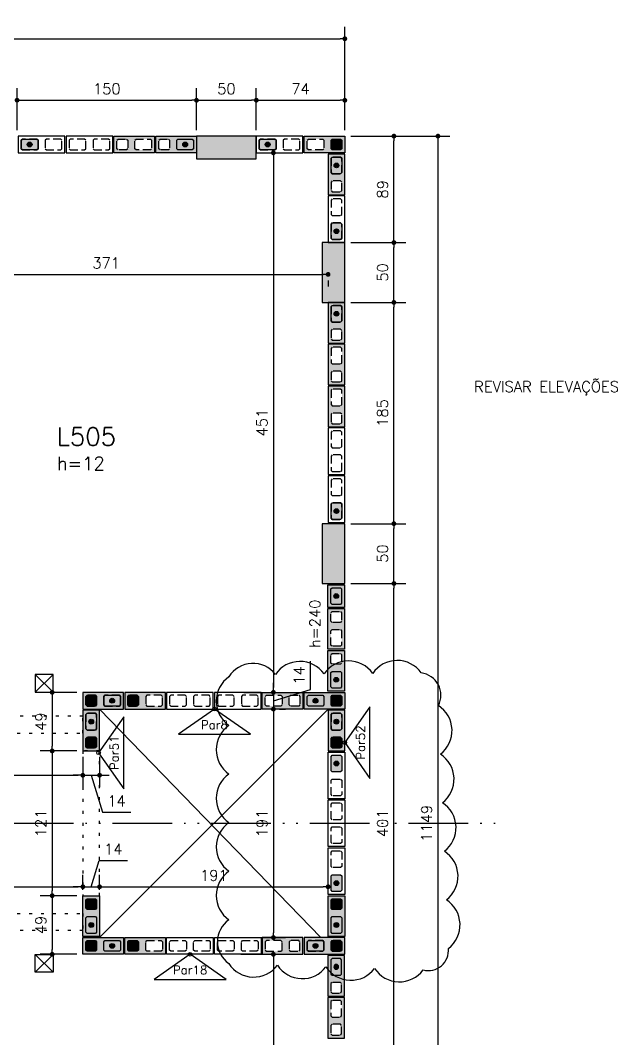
# Model space of a CAD drawing. Extents: x -14651 to 3487, y -4567 to -809.
# Drawn here: x 2987 to 3487, y -1769 to -918 of the extents above; entities that cross this region are included whole.
import ezdxf
from ezdxf.enums import TextEntityAlignment as Align

# ---------------------------------------------------------------- set-up
doc = ezdxf.new("R2010")
doc.units = 0
doc.header["$LTSCALE"] = 25
for name, pattern in [('DASHED2', [0.375, 0.25, -0.125]), ('ESTILO_TQS_0002', [0.4, 0.1, -0.3]), ('ESTILO_TQS_0004', [3.3, 2, -0.4, 0.05, -0.4, 0.05, -0.4])]:
    doc.linetypes.add(name, pattern=pattern)
for name, color, linetype in [('213', 252, 'Continuous'), ('241', 2, 'Continuous'), ('247', 50, 'Continuous'), ('248', 100, 'Continuous'), ('Arranque', 14, 'Continuous'), ('COTA', 1, 'Continuous'), ('EIXOS', 1, 'ESTILO_TQS_0004'), ('FERRO', 5, 'Continuous'), ('H2', 252, 'Continuous'), ('L-D', 2, 'Continuous'), ('L-N', 4, 'Continuous'), ('Linha_fina', 1, 'Continuous'), ('Pena_1', 1, 'Continuous'), ('PENA_6', 6, 'Continuous'), ('PILARETE', 3, 'Continuous'), ('PORTA', 3, 'ESTILO_TQS_0002'), ('T1', 2, 'Continuous'), ('TJANELA', 2, 'Continuous')]:
    doc.layers.add(name, color=color, linetype=linetype)
doc.styles.add('COTA', font='romans.shx')
doc.styles.get("Standard").update_dxf_attribs({"font": 'romans.shx'})
doc.styles.add('Texto1', font='romans.shx', dxfattribs={"height": 9})
doc.dimstyles.new('forma', dxfattribs={"dimscale": 5, "dimtxt": 1.8, "dimasz": 0.8, "dimexe": 2, "dimexo": 1, "dimgap": 1, "dimtad": 1, "dimdec": 1, "dimzin": 9, "dimtxsty": 'COTA', "dimblk1": 'DOT', "dimblk2": 'DOT', "dimsah": 1, "dimcen": 0, "dimdle": 1, "dimclrd": 256, "dimclre": 256, "dimclrt": 2, "dimadec": 0, "dimazin": 0, "dimtfac": 1, "dimtdec": 0, "dimtmove": 0, "dimatfit": 3, "dimfxl": 1, "dimtolj": 1, "dimtzin": 0, "dimarcsym": 0})

# ---------------------------------------------------------------- blocks, each defined once
blk = doc.blocks.new('P3515')
at = {"layer": '248'}
h = blk.add_hatch(color=100, dxfattribs=at)
h.paths.add_polyline_path([(17, 7), (-17, 7), (-17, -7), (17, -7)])
h.paths.add_polyline_path([(-5.5, -3.5), (-6.5, -4.5), (-13.5, -4.5), (-14.5, -3.5), (-14.5, 3.5), (-13.5, 4.5), (-6.5, 4.5), (-5.5, 3.5)], flags=16)
h.paths.add_polyline_path([(0.5, 3.5), (1.5, 4.5), (13.5, 4.5), (14.5, 3.5), (14.5, -3.5), (13.5, -4.5), (1.5, -4.5), (0.5, -3.5)], flags=16)
blk.add_lwpolyline([(-17, -7), (17, -7), (17, 7), (-17, 7), (-17, -7)])
at = {"color": 1, "linetype": 'DASHED2'}
for points in [[(-14.5, -3.5), (-13.5, -4.5), (-6.5, -4.5), (-5.5, -3.5), (-5.5, 3.5), (-6.5, 4.5), (-13.5, 4.5), (-14.5, 3.5), (-14.5, -3.5)], [(0.5, -3.5), (1.5, -4.5), (13.5, -4.5), (14.5, -3.5), (14.5, 3.5), (13.5, 4.5), (1.5, 4.5), (0.5, 3.5), (0.5, -3.5)]]:
    blk.add_lwpolyline(points, dxfattribs=at)
blk = doc.blocks.new('P4015', base_point=(5842102.11612, -8124149.02973))
blk.add_lwpolyline([(5842082.61612, -8124156.02973), (5842121.61612, -8124156.02973), (5842121.61612, -8124142.02973), (5842082.61612, -8124142.02973), (5842082.61612, -8124156.02973)])
at = {"color": 1, "linetype": 'DASHED2'}
for points in [[(5842085.11612, -8124152.52973), (5842086.11612, -8124153.52973), (5842098.11612, -8124153.52973), (5842099.11612, -8124152.52973), (5842099.11612, -8124145.52973), (5842098.11612, -8124144.52973), (5842086.11612, -8124144.52973), (5842085.11612, -8124145.52973), (5842085.11612, -8124152.52973)], [(5842105.11612, -8124152.52973), (5842106.11612, -8124153.52973), (5842118.11612, -8124153.52973), (5842119.11612, -8124152.52973), (5842119.11612, -8124145.52973), (5842118.11612, -8124144.52973), (5842106.11612, -8124144.52973), (5842105.11612, -8124145.52973), (5842105.11612, -8124152.52973)]]:
    blk.add_lwpolyline(points, dxfattribs=at)
blk = doc.blocks.new('GR-1409')
at = {"layer": '213'}
h = blk.add_hatch(color=256, dxfattribs=at)
h.paths.add_polyline_path([(-6, 4.5), (-7, 3.5), (-7, -3.5), (-6, -4.5), (6, -4.5), (7, -3.5), (7, 3.5), (6, 4.5)])
h.paths.add_polyline_path([(-2, 0, 1), (2, 0, 1)], flags=16)
at = {"layer": 'Arranque'}
blk.add_hatch(color=256, dxfattribs=at).paths.add_polyline_path([(-2, 0, 1), (2, 0, 1)])
at = {"layer": '213'}
blk.add_lwpolyline([(-7, 3.5), (-6, 4.5), (6, 4.5), (7, 3.5), (7, -3.5), (6, -4.5), (-6, -4.5), (-7, -3.5), (-7, 3.5)], dxfattribs=at)
at = {"layer": 'FERRO', "linetype": 'Continuous'}
blk.add_circle((0, 0), 2, dxfattribs=at)
blk = doc.blocks.new('GR-0909')
at = {"layer": '213'}
h = blk.add_hatch(color=256, dxfattribs=at)
h.paths.add_polyline_path([(3.5, -4.5), (4.5, -3.5), (4.500001, 3.5), (3.500001, 4.5), (-3.499999, 4.5), (-4.499999, 3.5), (-4.5, -3.5), (-3.5, -4.5)])
h.paths.add_polyline_path([(-2, 0, -1), (2, 0, -1)], flags=16)
at = {"layer": 'Arranque'}
blk.add_hatch(color=256, dxfattribs=at).paths.add_polyline_path([(2, 0, 1), (-2, 0, 1)])
at = {"layer": '213'}
blk.add_lwpolyline([(3.500001, 4.5), (4.500001, 3.5), (4.5, -3.5), (3.5, -4.5), (-3.5, -4.5), (-4.5, -3.5), (-4.499999, 3.5), (-3.499999, 4.5), (3.500001, 4.5)], dxfattribs=at)
at = {"layer": 'FERRO', "linetype": 'Continuous'}
blk.add_circle((0, 0), 2, dxfattribs=at)
blk = doc.blocks.new('_Dot')
at = {"color": 0, "linetype": 'ByBlock', "lineweight": -2}
blk.add_line((-0.5, 0), (-1, 0), dxfattribs=at)
at = {"color": 0, "linetype": 'ByBlock', "const_width": 0.5}
blk.add_lwpolyline([(-0.25, 0, 1), (0.25, 0, 1)], format="xyb", close=True, dxfattribs=at)
blk = doc.blocks.new('*D120')
at = {"layer": 'COTA', "lineweight": -2, "transparency": 16777216}
for p, q in [((449.52, -1009.6), (449.52, -923.24)), ((3258.52, -1009.6), (3258.52, -923.24)), ((453.52, -933.24), (3254.52, -933.24))]:
    blk.add_line(p, q, dxfattribs=at)
at = {"layer": 'Defpoints', "color": 0, "transparency": 16777216}
for p in [(3258.52, -933.24), (449.52, -1014.6), (3258.52, -1014.6)]:
    blk.add_point(p, dxfattribs=at)
at = {"layer": 'COTA', "lineweight": -2, "transparency": 16777216, "xscale": 4, "yscale": 4, "zscale": 4, "rotation": 180}
blk.add_blockref('_Dot', (449.52, -933.24), dxfattribs=at)
at = {"layer": 'COTA', "lineweight": -2, "transparency": 16777216, "xscale": 4, "yscale": 4, "zscale": 4}
blk.add_blockref('_Dot', (3258.52, -933.24), dxfattribs=at)
at = {"layer": 'COTA', "color": 2, "transparency": 16777216, "insert": (1854.02, -923.74), "char_height": 9, "attachment_point": 5, "style": 'COTA'}
blk.add_mtext('\\A1;2809 ', dxfattribs=at)
blk = doc.blocks.new('*D146')
at = {"layer": 'COTA', "lineweight": -2, "transparency": 16777216}
for p, q in [((3263.52, -1014.6), (3346.36, -1014.6)), ((3336.36, -1018.6), (3336.36, -2159.6)), ((3263.52, -2163.6), (3346.36, -2163.6))]:
    blk.add_line(p, q, dxfattribs=at)
at = {"layer": 'Defpoints', "color": 0, "transparency": 16777216}
for p in [(3258.52, -1014.6), (3258.52, -2163.6), (3336.36, -2163.6)]:
    blk.add_point(p, dxfattribs=at)
at = {"layer": 'COTA', "lineweight": -2, "transparency": 16777216, "xscale": 4, "yscale": 4, "zscale": 4}
for p, rotation in [((3336.36, -1014.6), 90), ((3336.36, -2163.6), 270)]:
    blk.add_blockref('_Dot', p, dxfattribs=dict(at, rotation=rotation))
at = {"layer": 'COTA', "color": 2, "transparency": 16777216, "insert": (3326.86, -1589.1), "char_height": 9, "attachment_point": 5, "rotation": 90, "style": 'COTA'}
blk.add_mtext('\\A1;1149 ', dxfattribs=at)
blk = doc.blocks.new('_IDNPAR_2')
at = {"color": 3}
blk.add_lwpolyline([(1, -0.7), (0, 0), (-1, -0.7)], close=True, dxfattribs=at)
blk.add_circle((0, 0), 0.05, dxfattribs=at)
at = {"layer": '247', "color": 2, "style": 'COTA', "flags": 8}
blk.add_attdef('ID', text='', height=0.24, dxfattribs=at).set_placement((0, -0.438), align=Align.MIDDLE_CENTER)
blk = doc.blocks.new('*D188')
at = {"layer": 'COTA', "lineweight": -2, "transparency": 16777216}
for p, q in [((3195.05, -1028.6), (3208.79, -1028.6)), ((3198.79, -1032.6), (3198.79, -1475.6)), ((3174.02, -1479.6), (3208.79, -1479.6))]:
    blk.add_line(p, q, dxfattribs=at)
at = {"layer": 'Defpoints', "color": 0, "transparency": 16777216}
for p in [(3190.05, -1028.6), (3169.02, -1479.6), (3198.79, -1479.6)]:
    blk.add_point(p, dxfattribs=at)
at = {"layer": 'COTA', "lineweight": -2, "transparency": 16777216, "xscale": 4, "yscale": 4, "zscale": 4}
for p, rotation in [((3198.79, -1028.6), 90), ((3198.79, -1479.6), 270)]:
    blk.add_blockref('_Dot', p, dxfattribs=dict(at, rotation=rotation))
at = {"layer": 'COTA', "color": 2, "transparency": 16777216, "insert": (3189.29, -1254.1), "char_height": 9, "attachment_point": 5, "rotation": 90, "style": 'COTA'}
blk.add_mtext('\\A1;451 ', dxfattribs=at)
blk = doc.blocks.new('*D189')
at = {"layer": 'COTA', "lineweight": -2, "transparency": 16777216}
for p, q in [((3229.79, -1477.3), (3229.79, -1453.58)), ((3198.79, -1475.6), (3198.79, -1471.6)), ((3174.02, -1479.6), (3208.79, -1479.6)), ((3198.79, -1486.6), (3229.79, -1477.3)), ((3198.79, -1479.6), (3198.79, -1493.6)), ((3198.79, -1479.6), (3198.79, -1493.6)), ((3198.79, -1497.6), (3198.79, -1501.6)), ((3203.79, -1493.6), (3208.79, -1493.6))]:
    blk.add_line(p, q, dxfattribs=at)
at = {"layer": 'Defpoints', "color": 0, "transparency": 16777216}
for p in [(3169.02, -1479.6), (3198.79, -1493.6), (3198.79, -1493.6)]:
    blk.add_point(p, dxfattribs=at)
at = {"layer": 'COTA', "lineweight": -2, "transparency": 16777216, "xscale": 4, "yscale": 4, "zscale": 4}
for p, rotation in [((3198.79, -1479.6), 270), ((3198.79, -1493.6), 90)]:
    blk.add_blockref('_Dot', p, dxfattribs=dict(at, rotation=rotation))
at = {"layer": 'COTA', "color": 2, "transparency": 16777216, "insert": (3220.29, -1465.44), "char_height": 9, "attachment_point": 5, "rotation": 90, "style": 'COTA'}
blk.add_mtext('\\A1;14 ', dxfattribs=at)
blk = doc.blocks.new('*D190')
at = {"layer": 'COTA', "lineweight": -2, "transparency": 16777216}
for p, q in [((3198.79, -1497.6), (3198.79, -1680.6)), ((3203.79, -1493.6), (3208.79, -1493.6)), ((3171.52, -1684.6), (3208.79, -1684.6))]:
    blk.add_line(p, q, dxfattribs=at)
at = {"layer": 'Defpoints', "color": 0, "transparency": 16777216}
for p in [(3198.79, -1493.6), (3166.52, -1684.6), (3198.79, -1684.6)]:
    blk.add_point(p, dxfattribs=at)
at = {"layer": 'COTA', "lineweight": -2, "transparency": 16777216, "xscale": 4, "yscale": 4, "zscale": 4}
for p, rotation in [((3198.79, -1493.6), 90), ((3198.79, -1684.6), 270)]:
    blk.add_blockref('_Dot', p, dxfattribs=dict(at, rotation=rotation))
at = {"layer": 'COTA', "color": 2, "transparency": 16777216, "insert": (3189.29, -1589.1), "char_height": 9, "attachment_point": 5, "rotation": 90, "style": 'COTA'}
blk.add_mtext('\\A1;191 ', dxfattribs=at)
blk = doc.blocks.new('*D191')
at = {"layer": 'COTA', "lineweight": -2, "transparency": 16777216}
for p, q in [((3171.52, -1698.6), (3208.79, -1698.6)), ((3198.79, -1702.6), (3198.79, -2145.6)), ((3203.79, -2149.6), (3208.79, -2149.6))]:
    blk.add_line(p, q, dxfattribs=at)
at = {"layer": 'Defpoints', "color": 0, "transparency": 16777216}
for p in [(3166.52, -1698.6), (3198.79, -2149.6), (3198.79, -2149.6)]:
    blk.add_point(p, dxfattribs=at)
at = {"layer": 'COTA', "lineweight": -2, "transparency": 16777216, "xscale": 4, "yscale": 4, "zscale": 4}
for p, rotation in [((3198.79, -1698.6), 90), ((3198.79, -2149.6), 270)]:
    blk.add_blockref('_Dot', p, dxfattribs=dict(at, rotation=rotation))
at = {"layer": 'COTA', "color": 2, "transparency": 16777216, "insert": (3189.29, -1931.59), "char_height": 9, "attachment_point": 5, "rotation": 90, "style": 'COTA'}
blk.add_mtext('\\A1;451 ', dxfattribs=at)
blk = doc.blocks.new('*D221')
at = {"layer": 'COTA', "lineweight": -2, "transparency": 16777216}
for p, q in [((2877.52, -1130.2), (3240.52, -1130.2)), ((2873.52, -1135.2), (2873.52, -1140.2)), ((3244.52, -1135.2), (3244.52, -1140.2))]:
    blk.add_line(p, q, dxfattribs=at)
at = {"layer": 'Defpoints', "color": 0, "transparency": 16777216}
for p in [(2873.52, -1130.2), (3244.52, -1130.2), (3244.52, -1130.2)]:
    blk.add_point(p, dxfattribs=at)
at = {"layer": 'COTA', "lineweight": -2, "transparency": 16777216, "xscale": 4, "yscale": 4, "zscale": 4, "rotation": 180}
blk.add_blockref('_Dot', (2873.52, -1130.2), dxfattribs=at)
at = {"layer": 'COTA', "lineweight": -2, "transparency": 16777216, "xscale": 4, "yscale": 4, "zscale": 4}
blk.add_blockref('_Dot', (3244.52, -1130.2), dxfattribs=at)
at = {"layer": 'COTA', "color": 2, "transparency": 16777216, "insert": (3059.02, -1120.7), "char_height": 9, "attachment_point": 5, "style": 'COTA'}
blk.add_mtext('\\A1;371 ', dxfattribs=at)
blk = doc.blocks.new('*D236')
at = {"layer": 'COTA', "lineweight": -2, "transparency": 16777216}
for p, q in [((2674.52, -1518.6), (2674.52, -1558.91)), ((3039.52, -1533.6), (3039.52, -1558.91)), ((2678.52, -1548.91), (3035.52, -1548.91))]:
    blk.add_line(p, q, dxfattribs=at)
at = {"layer": 'Defpoints', "color": 0, "transparency": 16777216}
for p in [(2674.52, -1513.6), (3039.52, -1528.6), (3039.52, -1548.91)]:
    blk.add_point(p, dxfattribs=at)
at = {"layer": 'COTA', "lineweight": -2, "transparency": 16777216, "xscale": 4, "yscale": 4, "zscale": 4, "rotation": 180}
blk.add_blockref('_Dot', (2674.52, -1548.91), dxfattribs=at)
at = {"layer": 'COTA', "lineweight": -2, "transparency": 16777216, "xscale": 4, "yscale": 4, "zscale": 4}
blk.add_blockref('_Dot', (3039.52, -1548.91), dxfattribs=at)
at = {"layer": 'COTA', "color": 2, "transparency": 16777216, "insert": (2857.02, -1539.41), "char_height": 9, "attachment_point": 5, "style": 'COTA'}
blk.add_mtext('\\A1;365 ', dxfattribs=at)
blk = doc.blocks.new('*D237')
at = {"layer": 'COTA', "lineweight": -2, "transparency": 16777216}
for p, q in [((3039.52, -1533.6), (3039.52, -1558.91)), ((3053.52, -1533.6), (3053.52, -1558.91)), ((3035.52, -1548.91), (3031.52, -1548.91)), ((3039.52, -1548.91), (3053.52, -1548.91)), ((3039.52, -1548.91), (3053.52, -1548.91)), ((3046.52, -1548.91), (3055.82, -1579.91)), ((3057.52, -1548.91), (3061.52, -1548.91)), ((3055.82, -1579.91), (3079.53, -1579.91))]:
    blk.add_line(p, q, dxfattribs=at)
at = {"layer": 'Defpoints', "color": 0, "transparency": 16777216}
for p in [(3039.52, -1528.6), (3053.52, -1528.6), (3053.52, -1548.91)]:
    blk.add_point(p, dxfattribs=at)
at = {"layer": 'COTA', "lineweight": -2, "transparency": 16777216, "xscale": 4, "yscale": 4, "zscale": 4}
blk.add_blockref('_Dot', (3039.52, -1548.91), dxfattribs=at)
at = {"layer": 'COTA', "lineweight": -2, "transparency": 16777216, "xscale": 4, "yscale": 4, "zscale": 4, "rotation": 180}
blk.add_blockref('_Dot', (3053.52, -1548.91), dxfattribs=at)
at = {"layer": 'COTA', "color": 2, "transparency": 16777216, "insert": (3067.67, -1570.41), "char_height": 9, "attachment_point": 5, "style": 'COTA'}
blk.add_mtext('\\A1;14 ', dxfattribs=at)
blk = doc.blocks.new('*D254')
at = {"layer": 'COTA', "lineweight": -2, "transparency": 16777216}
for p, q in [((2674.52, -1659.6), (2674.52, -1632.13)), ((3039.52, -1644.6), (3039.52, -1632.13)), ((2678.52, -1642.13), (3035.52, -1642.13))]:
    blk.add_line(p, q, dxfattribs=at)
at = {"layer": 'Defpoints', "color": 0, "transparency": 16777216}
for p in [(3039.52, -1642.13), (3039.52, -1649.6), (2674.52, -1664.6)]:
    blk.add_point(p, dxfattribs=at)
at = {"layer": 'COTA', "lineweight": -2, "transparency": 16777216, "xscale": 4, "yscale": 4, "zscale": 4, "rotation": 180}
blk.add_blockref('_Dot', (2674.52, -1642.13), dxfattribs=at)
at = {"layer": 'COTA', "lineweight": -2, "transparency": 16777216, "xscale": 4, "yscale": 4, "zscale": 4}
blk.add_blockref('_Dot', (3039.52, -1642.13), dxfattribs=at)
at = {"layer": 'COTA', "color": 2, "transparency": 16777216, "insert": (2857.02, -1632.63), "char_height": 9, "attachment_point": 5, "style": 'COTA'}
blk.add_mtext('\\A1;365 ', dxfattribs=at)
blk = doc.blocks.new('*D255')
at = {"layer": 'COTA', "lineweight": -2, "transparency": 16777216}
for p, q in [((3046.52, -1642.13), (3053.12, -1620.13)), ((3053.12, -1620.13), (3076.83, -1620.13)), ((3039.52, -1644.6), (3039.52, -1632.13)), ((3053.52, -1644.6), (3053.52, -1632.13)), ((3035.52, -1642.13), (3031.52, -1642.13)), ((3039.52, -1642.13), (3053.52, -1642.13)), ((3039.52, -1642.13), (3053.52, -1642.13)), ((3057.52, -1642.13), (3061.52, -1642.13))]:
    blk.add_line(p, q, dxfattribs=at)
at = {"layer": 'Defpoints', "color": 0, "transparency": 16777216}
for p in [(3053.52, -1642.13), (3039.52, -1649.6), (3053.52, -1649.6)]:
    blk.add_point(p, dxfattribs=at)
at = {"layer": 'COTA', "lineweight": -2, "transparency": 16777216, "xscale": 4, "yscale": 4, "zscale": 4}
blk.add_blockref('_Dot', (3039.52, -1642.13), dxfattribs=at)
at = {"layer": 'COTA', "lineweight": -2, "transparency": 16777216, "xscale": 4, "yscale": 4, "zscale": 4, "rotation": 180}
blk.add_blockref('_Dot', (3053.52, -1642.13), dxfattribs=at)
at = {"layer": 'COTA', "color": 2, "transparency": 16777216, "insert": (3064.97, -1610.63), "char_height": 9, "attachment_point": 5, "style": 'COTA'}
blk.add_mtext('\\A1;14 ', dxfattribs=at)
blk = doc.blocks.new('*D256')
at = {"layer": 'COTA', "lineweight": -2, "transparency": 16777216}
for p, q in [((3053.52, -1644.6), (3053.52, -1632.13)), ((3244.52, -1639.87), (3244.52, -1632.13)), ((3057.52, -1642.13), (3240.52, -1642.13))]:
    blk.add_line(p, q, dxfattribs=at)
at = {"layer": 'Defpoints', "color": 0, "transparency": 16777216}
for p in [(3244.52, -1642.13), (3053.52, -1649.6), (3244.52, -1644.87)]:
    blk.add_point(p, dxfattribs=at)
at = {"layer": 'COTA', "lineweight": -2, "transparency": 16777216, "xscale": 4, "yscale": 4, "zscale": 4, "rotation": 180}
blk.add_blockref('_Dot', (3053.52, -1642.13), dxfattribs=at)
at = {"layer": 'COTA', "lineweight": -2, "transparency": 16777216, "xscale": 4, "yscale": 4, "zscale": 4}
blk.add_blockref('_Dot', (3244.52, -1642.13), dxfattribs=at)
at = {"layer": 'COTA', "color": 2, "transparency": 16777216, "insert": (3149.02, -1632.63), "char_height": 9, "attachment_point": 5, "style": 'COTA'}
blk.add_mtext('\\A1;191 ', dxfattribs=at)
blk = doc.blocks.new('*D283')
at = {"layer": 'COTA', "lineweight": -2, "transparency": 16777216}
for p, q in [((3034.52, -1479.6), (3003.9, -1479.6)), ((3013.9, -1483.6), (3013.9, -1524.6)), ((3034.52, -1528.6), (3003.9, -1528.6))]:
    blk.add_line(p, q, dxfattribs=at)
at = {"layer": 'Defpoints', "color": 0, "transparency": 16777216}
for p in [(3039.52, -1479.6), (3013.9, -1528.6), (3039.52, -1528.6)]:
    blk.add_point(p, dxfattribs=at)
at = {"layer": 'COTA', "lineweight": -2, "transparency": 16777216, "xscale": 4, "yscale": 4, "zscale": 4}
for p, rotation in [((3013.9, -1479.6), 90), ((3013.9, -1528.6), 270)]:
    blk.add_blockref('_Dot', p, dxfattribs=dict(at, rotation=rotation))
at = {"layer": 'COTA', "color": 2, "transparency": 16777216, "insert": (3004.4, -1504.1), "char_height": 9, "attachment_point": 5, "rotation": 90, "style": 'COTA'}
blk.add_mtext('\\A1;49 ', dxfattribs=at)
blk = doc.blocks.new('*D284')
at = {"layer": 'COTA', "lineweight": -2, "transparency": 16777216}
for p, q in [((3034.52, -1528.6), (3003.9, -1528.6)), ((3013.9, -1532.6), (3013.9, -1645.6)), ((3034.52, -1649.6), (3003.9, -1649.6))]:
    blk.add_line(p, q, dxfattribs=at)
at = {"layer": 'Defpoints', "color": 0, "transparency": 16777216}
for p in [(3039.52, -1528.6), (3013.9, -1649.6), (3039.52, -1649.6)]:
    blk.add_point(p, dxfattribs=at)
at = {"layer": 'COTA', "lineweight": -2, "transparency": 16777216, "xscale": 4, "yscale": 4, "zscale": 4}
for p, rotation in [((3013.9, -1528.6), 90), ((3013.9, -1649.6), 270)]:
    blk.add_blockref('_Dot', p, dxfattribs=dict(at, rotation=rotation))
at = {"layer": 'COTA', "color": 2, "transparency": 16777216, "insert": (3004.4, -1589.1), "char_height": 9, "attachment_point": 5, "rotation": 90, "style": 'COTA'}
blk.add_mtext('\\A1;121 ', dxfattribs=at)
blk = doc.blocks.new('*D285')
at = {"layer": 'COTA', "lineweight": -2, "transparency": 16777216}
for p, q in [((3034.52, -1649.6), (3003.9, -1649.6)), ((3013.9, -1653.6), (3013.9, -1694.6)), ((3034.52, -1698.6), (3003.9, -1698.6))]:
    blk.add_line(p, q, dxfattribs=at)
at = {"layer": 'Defpoints', "color": 0, "transparency": 16777216}
for p in [(3039.52, -1649.6), (3013.9, -1698.6), (3039.52, -1698.6)]:
    blk.add_point(p, dxfattribs=at)
at = {"layer": 'COTA', "lineweight": -2, "transparency": 16777216, "xscale": 4, "yscale": 4, "zscale": 4}
for p, rotation in [((3013.9, -1649.6), 90), ((3013.9, -1698.6), 270)]:
    blk.add_blockref('_Dot', p, dxfattribs=dict(at, rotation=rotation))
at = {"layer": 'COTA', "color": 2, "transparency": 16777216, "insert": (3004.4, -1674.1), "char_height": 9, "attachment_point": 5, "rotation": 90, "style": 'COTA'}
blk.add_mtext('\\A1;49 ', dxfattribs=at)
blk = doc.blocks.new('*D306')
at = {"layer": 'COTA', "lineweight": -2, "transparency": 16777216}
for p, q in [((2984.52, -1009.6), (2984.52, -974.6)), ((3134.52, -1009.6), (3134.52, -974.6)), ((2988.52, -984.6), (3130.52, -984.6))]:
    blk.add_line(p, q, dxfattribs=at)
at = {"layer": 'Defpoints', "color": 0, "transparency": 16777216}
for p in [(3134.52, -984.6), (2984.52, -1014.6), (3134.52, -1014.6)]:
    blk.add_point(p, dxfattribs=at)
at = {"layer": 'COTA', "lineweight": -2, "transparency": 16777216, "xscale": 4, "yscale": 4, "zscale": 4, "rotation": 180}
blk.add_blockref('_Dot', (2984.52, -984.6), dxfattribs=at)
at = {"layer": 'COTA', "lineweight": -2, "transparency": 16777216, "xscale": 4, "yscale": 4, "zscale": 4}
blk.add_blockref('_Dot', (3134.52, -984.6), dxfattribs=at)
at = {"layer": 'COTA', "color": 2, "transparency": 16777216, "insert": (3059.52, -975.1), "char_height": 9, "attachment_point": 5, "style": 'COTA'}
blk.add_mtext('\\A1;150 ', dxfattribs=at)
blk = doc.blocks.new('*D307')
at = {"layer": 'COTA', "lineweight": -2, "transparency": 16777216}
for p, q in [((3134.52, -1009.6), (3134.52, -974.6)), ((3184.52, -1009.6), (3184.52, -974.6)), ((3138.52, -984.6), (3180.52, -984.6))]:
    blk.add_line(p, q, dxfattribs=at)
at = {"layer": 'Defpoints', "color": 0, "transparency": 16777216}
for p in [(3184.52, -984.6), (3134.52, -1014.6), (3184.52, -1014.6)]:
    blk.add_point(p, dxfattribs=at)
at = {"layer": 'COTA', "lineweight": -2, "transparency": 16777216, "xscale": 4, "yscale": 4, "zscale": 4, "rotation": 180}
blk.add_blockref('_Dot', (3134.52, -984.6), dxfattribs=at)
at = {"layer": 'COTA', "lineweight": -2, "transparency": 16777216, "xscale": 4, "yscale": 4, "zscale": 4}
blk.add_blockref('_Dot', (3184.52, -984.6), dxfattribs=at)
at = {"layer": 'COTA', "color": 2, "transparency": 16777216, "insert": (3159.52, -975.1), "char_height": 9, "attachment_point": 5, "style": 'COTA'}
blk.add_mtext('\\A1;50 ', dxfattribs=at)
blk = doc.blocks.new('*D308')
at = {"layer": 'COTA', "lineweight": -2, "transparency": 16777216}
for p, q in [((3184.52, -1009.6), (3184.52, -974.6)), ((3258.52, -1009.6), (3258.52, -974.6)), ((3188.52, -984.6), (3254.52, -984.6))]:
    blk.add_line(p, q, dxfattribs=at)
at = {"layer": 'Defpoints', "color": 0, "transparency": 16777216}
for p in [(3258.52, -984.6), (3184.52, -1014.6), (3258.52, -1014.6)]:
    blk.add_point(p, dxfattribs=at)
at = {"layer": 'COTA', "lineweight": -2, "transparency": 16777216, "xscale": 4, "yscale": 4, "zscale": 4, "rotation": 180}
blk.add_blockref('_Dot', (3184.52, -984.6), dxfattribs=at)
at = {"layer": 'COTA', "lineweight": -2, "transparency": 16777216, "xscale": 4, "yscale": 4, "zscale": 4}
blk.add_blockref('_Dot', (3258.52, -984.6), dxfattribs=at)
at = {"layer": 'COTA', "color": 2, "transparency": 16777216, "insert": (3221.52, -975.1), "char_height": 9, "attachment_point": 5, "style": 'COTA'}
blk.add_mtext('\\A1;74 ', dxfattribs=at)
blk = doc.blocks.new('*D309')
at = {"layer": 'COTA', "lineweight": -2, "transparency": 16777216}
for p, q in [((3263.52, -1338.6), (3309.55, -1338.6)), ((3299.55, -1384.6), (3299.55, -1342.6)), ((3263.52, -1388.6), (3309.55, -1388.6))]:
    blk.add_line(p, q, dxfattribs=at)
at = {"layer": 'Defpoints', "color": 0, "transparency": 16777216}
for p in [(3258.52, -1338.6), (3299.55, -1338.6), (3258.52, -1388.6)]:
    blk.add_point(p, dxfattribs=at)
at = {"layer": 'COTA', "lineweight": -2, "transparency": 16777216, "xscale": 4, "yscale": 4, "zscale": 4}
for p, rotation in [((3299.55, -1338.6), 90), ((3299.55, -1388.6), 270)]:
    blk.add_blockref('_Dot', p, dxfattribs=dict(at, rotation=rotation))
at = {"layer": 'COTA', "color": 2, "transparency": 16777216, "insert": (3290.05, -1363.6), "char_height": 9, "attachment_point": 5, "rotation": 90, "style": 'COTA'}
blk.add_mtext('\\A1;50 ', dxfattribs=at)
blk = doc.blocks.new('*D310')
at = {"layer": 'COTA', "lineweight": -2, "transparency": 16777216}
for p, q in [((3263.52, -1153.6), (3309.55, -1153.6)), ((3299.55, -1334.6), (3299.55, -1157.6)), ((3263.52, -1338.6), (3309.55, -1338.6))]:
    blk.add_line(p, q, dxfattribs=at)
at = {"layer": 'Defpoints', "color": 0, "transparency": 16777216}
for p in [(3258.52, -1153.6), (3299.55, -1153.6), (3258.52, -1338.6)]:
    blk.add_point(p, dxfattribs=at)
at = {"layer": 'COTA', "lineweight": -2, "transparency": 16777216, "xscale": 4, "yscale": 4, "zscale": 4}
for p, rotation in [((3299.55, -1153.6), 90), ((3299.55, -1338.6), 270)]:
    blk.add_blockref('_Dot', p, dxfattribs=dict(at, rotation=rotation))
at = {"layer": 'COTA', "color": 2, "transparency": 16777216, "insert": (3290.05, -1246.1), "char_height": 9, "attachment_point": 5, "rotation": 90, "style": 'COTA'}
blk.add_mtext('\\A1;185 ', dxfattribs=at)
blk = doc.blocks.new('*D311')
at = {"layer": 'COTA', "lineweight": -2, "transparency": 16777216}
for p, q in [((3263.52, -1103.6), (3309.55, -1103.6)), ((3299.55, -1149.6), (3299.55, -1107.6)), ((3263.52, -1153.6), (3309.55, -1153.6))]:
    blk.add_line(p, q, dxfattribs=at)
at = {"layer": 'Defpoints', "color": 0, "transparency": 16777216}
for p in [(3258.52, -1103.6), (3299.55, -1103.6), (3258.52, -1153.6)]:
    blk.add_point(p, dxfattribs=at)
at = {"layer": 'COTA', "lineweight": -2, "transparency": 16777216, "xscale": 4, "yscale": 4, "zscale": 4}
for p, rotation in [((3299.55, -1103.6), 90), ((3299.55, -1153.6), 270)]:
    blk.add_blockref('_Dot', p, dxfattribs=dict(at, rotation=rotation))
at = {"layer": 'COTA', "color": 2, "transparency": 16777216, "insert": (3290.05, -1128.6), "char_height": 9, "attachment_point": 5, "rotation": 90, "style": 'COTA'}
blk.add_mtext('\\A1;50 ', dxfattribs=at)
blk = doc.blocks.new('*D312')
at = {"layer": 'COTA', "lineweight": -2, "transparency": 16777216}
for p, q in [((3263.52, -1014.6), (3309.55, -1014.6)), ((3299.55, -1099.6), (3299.55, -1018.6)), ((3263.52, -1103.6), (3309.55, -1103.6))]:
    blk.add_line(p, q, dxfattribs=at)
at = {"layer": 'Defpoints', "color": 0, "transparency": 16777216}
for p in [(3258.52, -1014.6), (3299.55, -1014.6), (3258.52, -1103.6)]:
    blk.add_point(p, dxfattribs=at)
at = {"layer": 'COTA', "lineweight": -2, "transparency": 16777216, "xscale": 4, "yscale": 4, "zscale": 4}
for p, rotation in [((3299.55, -1014.6), 90), ((3299.55, -1103.6), 270)]:
    blk.add_blockref('_Dot', p, dxfattribs=dict(at, rotation=rotation))
at = {"layer": 'COTA', "color": 2, "transparency": 16777216, "insert": (3290.05, -1059.1), "char_height": 9, "attachment_point": 5, "rotation": 90, "style": 'COTA'}
blk.add_mtext('\\A1;89 ', dxfattribs=at)
blk = doc.blocks.new('P2015')
at = {"layer": '247'}
h = blk.add_hatch(color=50, dxfattribs=at)
h.paths.add_polyline_path([(9.5, 7), (-9.5, 7), (-9.5, -7), (9.5, -7)])
h.paths.add_polyline_path([(6, -4.5), (-6, -4.5), (-7, -3.5), (-7, 3.5), (-6, 4.5), (6, 4.5), (7, 3.5), (7, -3.5)], flags=16)
blk.add_lwpolyline([(-9.5, -7), (9.5, -7), (9.5, 7), (-9.5, 7), (-9.5, -7)])
at = {"color": 1, "linetype": 'DASHED2'}
blk.add_lwpolyline([(-7, -3.5), (-6, -4.5), (6, -4.5), (7, -3.5), (7, 3.5), (6, 4.5), (-6, 4.5), (-7, 3.5), (-7, -3.5)], dxfattribs=at)
blk = doc.blocks.new('*D317')
at = {"layer": 'COTA', "lineweight": -2, "transparency": 16777216}
for p, q in [((3263.52, -1388.6), (3309.55, -1388.6)), ((3299.55, -1785.6), (3299.55, -1392.6)), ((3263.52, -1789.6), (3309.55, -1789.6))]:
    blk.add_line(p, q, dxfattribs=at)
at = {"layer": 'Defpoints', "color": 0, "transparency": 16777216}
for p in [(3258.52, -1388.6), (3299.55, -1388.6), (3258.52, -1789.6)]:
    blk.add_point(p, dxfattribs=at)
at = {"layer": 'COTA', "lineweight": -2, "transparency": 16777216, "xscale": 4, "yscale": 4, "zscale": 4}
for p, rotation in [((3299.55, -1388.6), 90), ((3299.55, -1789.6), 270)]:
    blk.add_blockref('_Dot', p, dxfattribs=dict(at, rotation=rotation))
at = {"layer": 'COTA', "color": 2, "transparency": 16777216, "insert": (3290.05, -1589.1), "char_height": 9, "attachment_point": 5, "rotation": 90, "style": 'COTA'}
blk.add_mtext('\\A1;401 ', dxfattribs=at)

msp = doc.modelspace()

# ---------------------------------------------------------------- hatches: boundary and pattern name
at = {"layer": 'H2'}
for points in [[(3184.52, -1033.6), (3184.52, -1014.6), (3134.52, -1014.6), (3134.52, -1033.6)], [(3239.52, -1153.6), (3258.52, -1153.6), (3258.52, -1103.6), (3239.52, -1103.6)], [(3239.52, -1388.6), (3258.52, -1388.6), (3258.52, -1338.6), (3239.52, -1338.6)]]:
    msp.add_hatch(color=256, dxfattribs=at).paths.add_polyline_path(points)

# ---------------------------------------------------------------- linework, layer by layer
at = {"layer": 'EIXOS'}
msp.add_line((11.7, -1589.1), (3391.36, -1589.1), dxfattribs=at)
at = {"layer": 'Linha_fina'}
for points in [[(3053.52, -1493.6), (3238.52, -1684.6)], [(3053.52, -1684.6), (3244.52, -1493.6)]]:
    msp.add_lwpolyline(points, dxfattribs=at)
at = {"layer": 'Pena_1'}
for points in [[(2999.63, -1464.82), (2999.63, -1479.54), (3014.65, -1479.52), (3014.63, -1464.82), (2999.63, -1464.82)], [(2999.63, -1464.82), (3014.6, -1479.52)], [(3014.6, -1464.82), (2999.63, -1479.54)], [(2999.65, -1698.71), (3014.65, -1698.71), (3014.65, -1713.44), (2999.65, -1713.44), (2999.65, -1698.71)], [(2999.65, -1698.71), (3014.65, -1713.44)], [(3014.65, -1698.71), (2999.65, -1713.44)]]:
    msp.add_lwpolyline(points, dxfattribs=at)
at = {"layer": 'PENA_6'}
msp.add_lwpolyline([(3161.54, -1706.38, 0.520567), (3202.16, -1707.71, 0.520567), (3242.77, -1709.04, 0.520567), (3283.39, -1710.37, 0.520567), (3324, -1711.7, 0.520567), (3345.1, -1693.68, 0.520567), (3343.42, -1653.08, 0.520567), (3341.74, -1612.48, 0.520567), (3340.07, -1571.87, 0.520567), (3338.39, -1531.27, 0.520567), (3336.72, -1490.67, 0.520567), (3322.44, -1463.33, 0.520567), (3281.81, -1463.74, 0.520567), (3241.18, -1464.16, 0.520567), (3200.54, -1464.57, 0.520567), (3161.54, -1466.6, 0.520567), (3161.54, -1507.24, 0.520567), (3161.54, -1547.88, 0.520567), (3161.54, -1588.51, 0.520567), (3161.54, -1629.15, 0.520567), (3161.54, -1669.78, 0.520567)], format="xyb", close=True, dxfattribs=at)
at = {"layer": 'PILARETE'}
for points in [[(3134.52, -1014.6), (3134.52, -1033.6), (3184.52, -1033.6), (3184.52, -1014.6), (3134.52, -1014.6)], [(3258.52, -1103.6), (3239.52, -1103.6), (3239.52, -1153.6), (3258.52, -1153.6), (3258.52, -1103.6)], [(3258.52, -1338.6), (3239.52, -1338.6), (3239.52, -1388.6), (3258.52, -1388.6), (3258.52, -1338.6)]]:
    msp.add_lwpolyline(points, dxfattribs=at)
at = {"layer": 'PORTA'}
for points in [[(2473.52, -1513.6), (2588.52, -1513.6), (2588.52, -1463.6), (2674.52, -1463.6), (2674.52, -1513.6), (3039.52, -1513.6), (3039.52, -1499.6), (2873.52, -1499.6), (2873.52, -1028.6), (2854.52, -1028.6), (2854.52, -1499.6), (2688.52, -1499.6), (2688.52, -1449.6), (2574.52, -1449.6), (2574.52, -1499.6), (2473.52, -1499.6)], [(2473.52, -1664.6), (2588.52, -1664.6), (2588.52, -1714.6), (2674.52, -1714.6), (2674.52, -1664.6), (3039.52, -1664.6), (3039.52, -1678.6), (2873.52, -1678.6), (2873.52, -2149.6), (2854.52, -2149.6), (2854.52, -1678.6), (2688.52, -1678.6), (2688.52, -1728.6), (2574.52, -1728.6), (2574.52, -1678.6), (2473.52, -1678.6)]]:
    msp.add_lwpolyline(points, dxfattribs=at)
msp.add_lwpolyline([(3039.52, -1649.6), (3053.52, -1649.6), (3053.52, -1528.6), (3039.52, -1528.6)], close=True, dxfattribs=at)

# ---------------------------------------------------------------- block references
for name, p in [('GR-1409', (2995.02, -1021.6)), ('GR-1409', (3125.02, -1021.6)), ('GR-1409', (3194.02, -1021.6)), ('GR-0909', (3251.52, -1021.6)), ('GR-0909', (3046.52, -1486.6)), ('GR-1409', (3064.02, -1486.6)), ('GR-0909', (3081.52, -1486.6)), ('GR-1409', (3234.02, -1486.6)), ('GR-0909', (3251.52, -1486.6)), ('GR-0909', (3046.52, -1521.6)), ('GR-0909', (3251.52, -1521.6)), ('GR-0909', (3046.52, -1656.6)), ('GR-0909', (3251.52, -1656.6)), ('GR-0909', (3046.52, -1691.6)), ('GR-1409', (3064.02, -1691.6)), ('GR-0909', (3081.52, -1691.6)), ('GR-1409', (3234.02, -1691.6)), ('GR-0909', (3251.52, -1691.6))]:
    msp.add_blockref(name, p)
for p, rotation in [((3251.52, -1039.1), 270), ((3251.52, -1094.1), 270), ((3251.52, -1163.1), 270), ((3251.52, -1328.1), 270), ((3251.35, -1399.1), 270), ((3251.35, -1469.1), 90), ((3046.52, -1504.1), 90), ((3251.52, -1504.1), 90), ((3251.52, -1539.1), 90), ((3251.52, -1639.1), 90), ((3046.52, -1674.1), 90), ((3251.52, -1674.1), 90)]:
    msp.add_blockref('GR-1409', p, dxfattribs=dict(rotation=rotation))
at = {"xscale": -1, "rotation": 90}
msp.add_blockref('GR-1409', (3251.35, -1709.1), dxfattribs=at)
msp.add_blockref('GR-1409', (3251.35, -1709.1), dxfattribs=at)
at = {"layer": '241'}
for name, p, rotation in [('P4015', (3005.02, -1021.6), 180), ('P4015', (3045.02, -1021.6), 180), ('P4015', (3204.02, -1021.6), 180), ('P3515', (3251.52, -1046.6), 90.00000000000001), ('P4015', (3251.52, -1084.1), 270.0000000000007), ('P3515', (3251.52, -1170.6), 90.00000000000001), ('P3515', (3251.52, -1205.6), 90.00000000000001), ('P3515', (3251.52, -1240.6), 90.00000000000001), ('P4015', (3251.52, -1278.1), 270.0000000000007), ('P4015', (3251.52, -1318.1), 270.0000000000007), ('P3515', (3046.52, -1511.6), 90.00000000000001), ('P3515', (3251.52, -1511.6), 90.00000000000001), ('P3515', (3206.52, -1691.6), 180), ('P3515', (3241.52, -1691.6), 180), ('P3515', (3251.35, -1716.6), 90.00000000000001), ('P3515', (3251.35, -1751.6), 90.00000000000001)]:
    msp.add_blockref(name, p, dxfattribs=dict(at, rotation=rotation))
at = {"layer": '241', "xscale": -1}
for name, p, rotation in [('P3515', (3082.52, -1021.6), 180), ('P3515', (3117.52, -1021.6), 180), ('P2015', (3251.35, -1399.1), 90), ('P3515', (3251.35, -1426.6), 90), ('P3515', (3251.35, -1461.6), 90), ('P4015', (3251.52, -1549.1), 270), ('P4015', (3251.52, -1589.1), 270), ('P4015', (3251.52, -1629.1), 270), ('P3515', (3046.52, -1666.6), 90), ('P3515', (3251.52, -1666.6), 90), ('P3515', (3056.52, -1691.6), 180), ('P3515', (3091.52, -1691.6), 180), ('P4015', (3129.02, -1691.6), 180), ('P4015', (3169.02, -1691.6), 180)]:
    msp.add_blockref(name, p, dxfattribs=dict(at, rotation=rotation))
for p in [(3241.52, -1021.6), (3206.52, -1486.6), (3241.52, -1486.6)]:
    msp.add_blockref('P3515', p, dxfattribs=at)
at = {"layer": '241'}
for name, p in [('P3515', (3056.52, -1486.6)), ('P3515', (3091.52, -1486.6)), ('P4015', (3129.02, -1486.6)), ('P4015', (3169.02, -1486.6))]:
    msp.add_blockref(name, p, dxfattribs=at)
at = {"layer": '247', "linetype": 'Continuous', "xscale": 30, "yscale": 30, "zscale": 30}
for p, values in [((3149.52, -1493.6), {'ID': 'Par8'}), ((3129.18, -1698.6), {'ID': 'Par18'})]:
    msp.add_blockref('_IDNPAR_2', p, dxfattribs=at).add_auto_attribs(values)
at = {"layer": '247', "linetype": 'Continuous', "xscale": 30, "yscale": 30, "zscale": 30, "rotation": 90}
for p, values in [((3258.52, -1521.6), {'ID': 'Par52'}), ((3052.66, -1530.17), {'ID': 'Par51'})]:
    msp.add_blockref('_IDNPAR_2', p, dxfattribs=at).add_auto_attribs(values)

# ---------------------------------------------------------------- texts
at = {"layer": 'L-D'}
msp.add_text('h=12', height=11, dxfattribs=at).set_placement((3017.76, -1293.73))
at = {"layer": 'L-N'}
msp.add_text('L505', height=15, dxfattribs=at).set_placement((3017.76, -1273.33))
at = {"layer": 'T1', "style": 'Texto1'}
msp.add_text('REVISAR ELEVAÇÕES', height=9, dxfattribs=at).set_placement((3366.63, -1228.59))
at = {"layer": 'TJANELA', "style": 'Texto1'}
msp.add_text('h=240', height=9, rotation=90, dxfattribs=at).set_placement((3237.99, -1422.3), align=Align.CENTER)

# ---------------------------------------------------------------- dimensions: what is measured, and where the dimension line sits
at = {"layer": 'COTA'}
for base, p1, p2, picture, middle in [((3258.52, -933.24), (449.52, -1014.6), (3258.52, -1014.6), '*D120', (1854.02, -923.74)), ((3134.52, -984.6), (2984.52, -1014.6), (3134.52, -1014.6), '*D306', (3059.52, -975.1)), ((3184.52, -984.6), (3134.52, -1014.6), (3184.52, -1014.6), '*D307', (3159.52, -975.1)), ((3258.52, -984.6), (3184.52, -1014.6), (3258.52, -1014.6), '*D308', (3221.52, -975.1)), ((3244.52, -1130.2), (2873.52, -1130.2), (3244.52, -1130.2), '*D221', (3059.02, -1120.7)), ((3039.52, -1548.91), (2674.52, -1513.6), (3039.52, -1528.6), '*D236', (2857.02, -1539.41)), ((3053.52, -1548.91), (3039.52, -1528.6), (3053.52, -1528.6), '*D237', (3060.82, -1570.41)), ((3053.52, -1642.13), (3039.52, -1649.6), (3053.52, -1649.6), '*D255', (3058.12, -1610.63)), ((3039.52, -1642.13), (2674.52, -1664.6), (3039.52, -1649.6), '*D254', (2857.02, -1632.63)), ((3244.52, -1642.13), (3053.52, -1649.6), (3244.52, -1644.87), '*D256', (3149.02, -1632.63))]:
    dim = msp.add_linear_dim(base=base, p1=p1, p2=p2, dimstyle='forma', override={"dimpost": ' ', "dimtmove": 1}, dxfattribs=at)
    dim.commit()
    dim.dimension.update_dxf_attribs({"geometry": picture, "text_midpoint": middle})
for base, p1, p2, override, picture, middle in [((3336.36, -2163.6), (3258.52, -1014.6), (3258.52, -2163.6), {"dimpost": ' '}, '*D146', (3326.86, -1589.1)), ((3299.55, -1014.6), (3258.52, -1103.6), (3258.52, -1014.6), {"dimpost": ' ', "dimtmove": 1}, '*D312', (3290.05, -1059.1)), ((3198.79, -1479.6), (3190.05, -1028.6), (3169.02, -1479.6), {"dimpost": ' '}, '*D188', (3189.29, -1254.1)), ((3299.55, -1103.6), (3258.52, -1153.6), (3258.52, -1103.6), {"dimpost": ' ', "dimtmove": 1}, '*D311', (3290.05, -1128.6)), ((3299.55, -1153.6), (3258.52, -1338.6), (3258.52, -1153.6), {"dimpost": ' ', "dimtmove": 1}, '*D310', (3290.05, -1246.1)), ((3299.55, -1338.6), (3258.52, -1388.6), (3258.52, -1338.6), {"dimpost": ' ', "dimtmove": 1}, '*D309', (3290.05, -1363.6)), ((3299.55, -1388.6), (3258.52, -1789.6), (3258.52, -1388.6), {"dimpost": ' '}, '*D317', (3290.05, -1589.1)), ((3198.79, -1493.6), (3169.02, -1479.6), (3198.79, -1493.6), {"dimpost": ' ', "dimtmove": 1}, '*D189', (3220.29, -1472.3)), ((3013.9, -1528.6), (3039.52, -1479.6), (3039.52, -1528.6), {"dimpost": ' '}, '*D283', (3004.4, -1504.1)), ((3198.79, -1684.6), (3198.79, -1493.6), (3166.52, -1684.6), {"dimpost": ' ', "dimtmove": 1}, '*D190', (3189.29, -1589.1)), ((3013.9, -1649.6), (3039.52, -1528.6), (3039.52, -1649.6), {"dimpost": ' ', "dimtmove": 1}, '*D284', (3004.4, -1589.1)), ((3013.9, -1698.6), (3039.52, -1649.6), (3039.52, -1698.6), {"dimpost": ' ', "dimtmove": 1}, '*D285', (3004.4, -1674.1))]:
    dim = msp.add_linear_dim(base=base, p1=p1, p2=p2, angle=90, dimstyle='forma', override=override, dxfattribs=at)
    dim.commit()
    dim.dimension.update_dxf_attribs({"geometry": picture, "text_midpoint": middle})
dim = msp.add_linear_dim(base=(3198.79, -2149.6), p1=(3166.52, -1698.6), p2=(3198.79, -2149.6), angle=90, dimstyle='forma', override={"dimpost": ' ', "dimtmove": 1}, dxfattribs=at)
dim.commit()
dim.dimension.update_dxf_attribs({"geometry": '*D191', "text_midpoint": (3198.79, -1931.59), "dimtype": 128})

doc.saveas('drawing.dxf')
